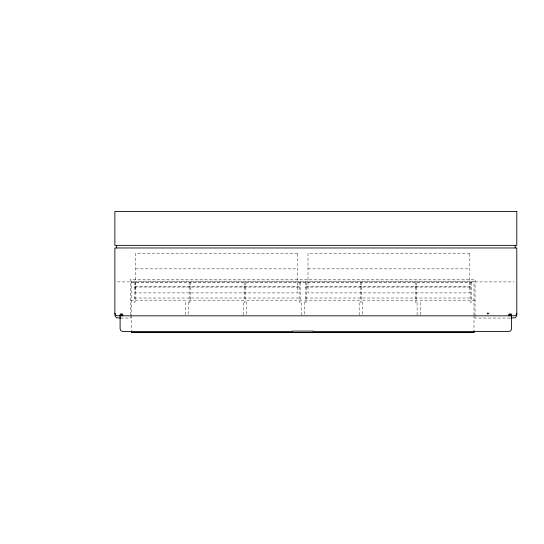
<?xml version="1.0" encoding="UTF-8"?>
<svg xmlns="http://www.w3.org/2000/svg" width="544" height="544" viewBox="0 0 544 544"><rect width="100%" height="100%" fill="white"/><g stroke="black" fill="none" stroke-linecap="round" stroke-linejoin="round"><path stroke-width="0.41" stroke-dasharray="2.72 2.04" d="M487.118 314.051C491.545 311.63 487.172 317.628 487.118 313.011L489.206 313.011L489.206 314.051M135.755 268.852L297.568 268.852M308.006 268.852L469.819 268.852M117.484 281.901L130.533 281.901M475.041 281.901L514.189 281.901M131.58 281.948L474.001 281.928M131.58 282.492L474.001 282.492M189.169 286.416L190.216 286.416M244.154 286.416L245.194 286.416M360.38 286.416L361.427 286.416M415.364 286.416L416.405 286.416M135.232 286.491L299.132 286.491M306.442 286.491L470.342 286.491M134.191 287.062L300.179 287.062M305.402 287.062L471.39 287.062M134.191 298.017L300.179 298.01M305.402 298.01L471.39 298.01M130.533 300.172L185.341 300.172L185.341 315.003M475.041 300.172L420.233 300.172L420.233 315.003M120.095 313.29L122.706 313.29M508.973 313.29L511.578 313.29M120.748 318.063L130.533 318.063L130.533 316.173M510.027 318.063L475.041 318.063L475.041 316.574M488.9 313.011L488.9 313.589M487.424 313.011L487.424 313.589M475.041 316.173L475.041 279.29L130.533 279.29L130.533 315.003M474.001 314.976L474.001 281.146L131.58 281.146L131.58 314.976M474.001 315.581L474.001 331.017M471.39 282.492L471.39 302.151L470.342 302.151L470.342 282.492M417.105 315.003L417.105 300.172L362.297 300.172L362.297 315.003M416.405 282.492L416.405 302.151L415.364 302.151L415.364 282.492M361.427 282.492L361.427 302.151L360.38 302.151L360.38 282.492M359.162 315.003L359.162 300.172L304.354 300.172L304.354 315.003M306.442 282.492L306.442 302.151L305.402 302.151L305.402 282.492M301.22 315.003L301.22 300.172L246.412 300.172L246.412 315.003M300.179 282.492L300.179 302.151L299.132 302.151L299.132 282.492M245.194 282.492L245.194 302.151L244.154 302.151L244.154 282.492M243.284 315.003L243.284 300.172L188.476 300.172L188.476 315.003M190.216 282.492L190.216 302.151L189.169 302.151L189.169 282.492M135.232 282.492L135.232 302.151L134.191 302.151L134.191 282.492M131.58 315.581L131.58 330.358M297.568 253.191L135.755 253.191L135.755 292.903L297.568 292.903L297.568 253.191M469.819 253.191L308.006 253.191L308.006 292.903L469.819 292.903L469.819 253.191"/><path stroke-width="0.82" d="M516.8 313.222L516.038 315.064L514.189 315.826L117.484 315.826L115.641 315.064L114.879 313.222M120.095 315.826L122.706 314.459L122.706 315.826M122.706 314.459L120.095 314.459L120.095 328.875L120.863 330.725L122.706 331.486L292.346 331.486L292.346 331.092L313.228 331.092L313.228 331.486L508.973 331.486L510.816 330.725L511.578 328.875L511.578 314.459L508.973 314.459L508.973 315.826M120.748 318.063L116.484 317.805L115.076 315.976L114.879 314.677L114.879 247.969L516.8 247.969L516.8 314.677L516.603 315.976L515.188 317.805L510.857 318.063M131.58 332.479L474.001 332.479M508.973 314.459L511.578 315.826M515.236 245.364L515.236 247.969M474.001 331.017L474.001 332.568L131.58 332.568L131.58 331.017M116.443 245.364L116.443 247.969M516.8 211.432L114.879 211.432L114.879 245.364L516.8 245.364L516.8 211.432"/></g></svg>
